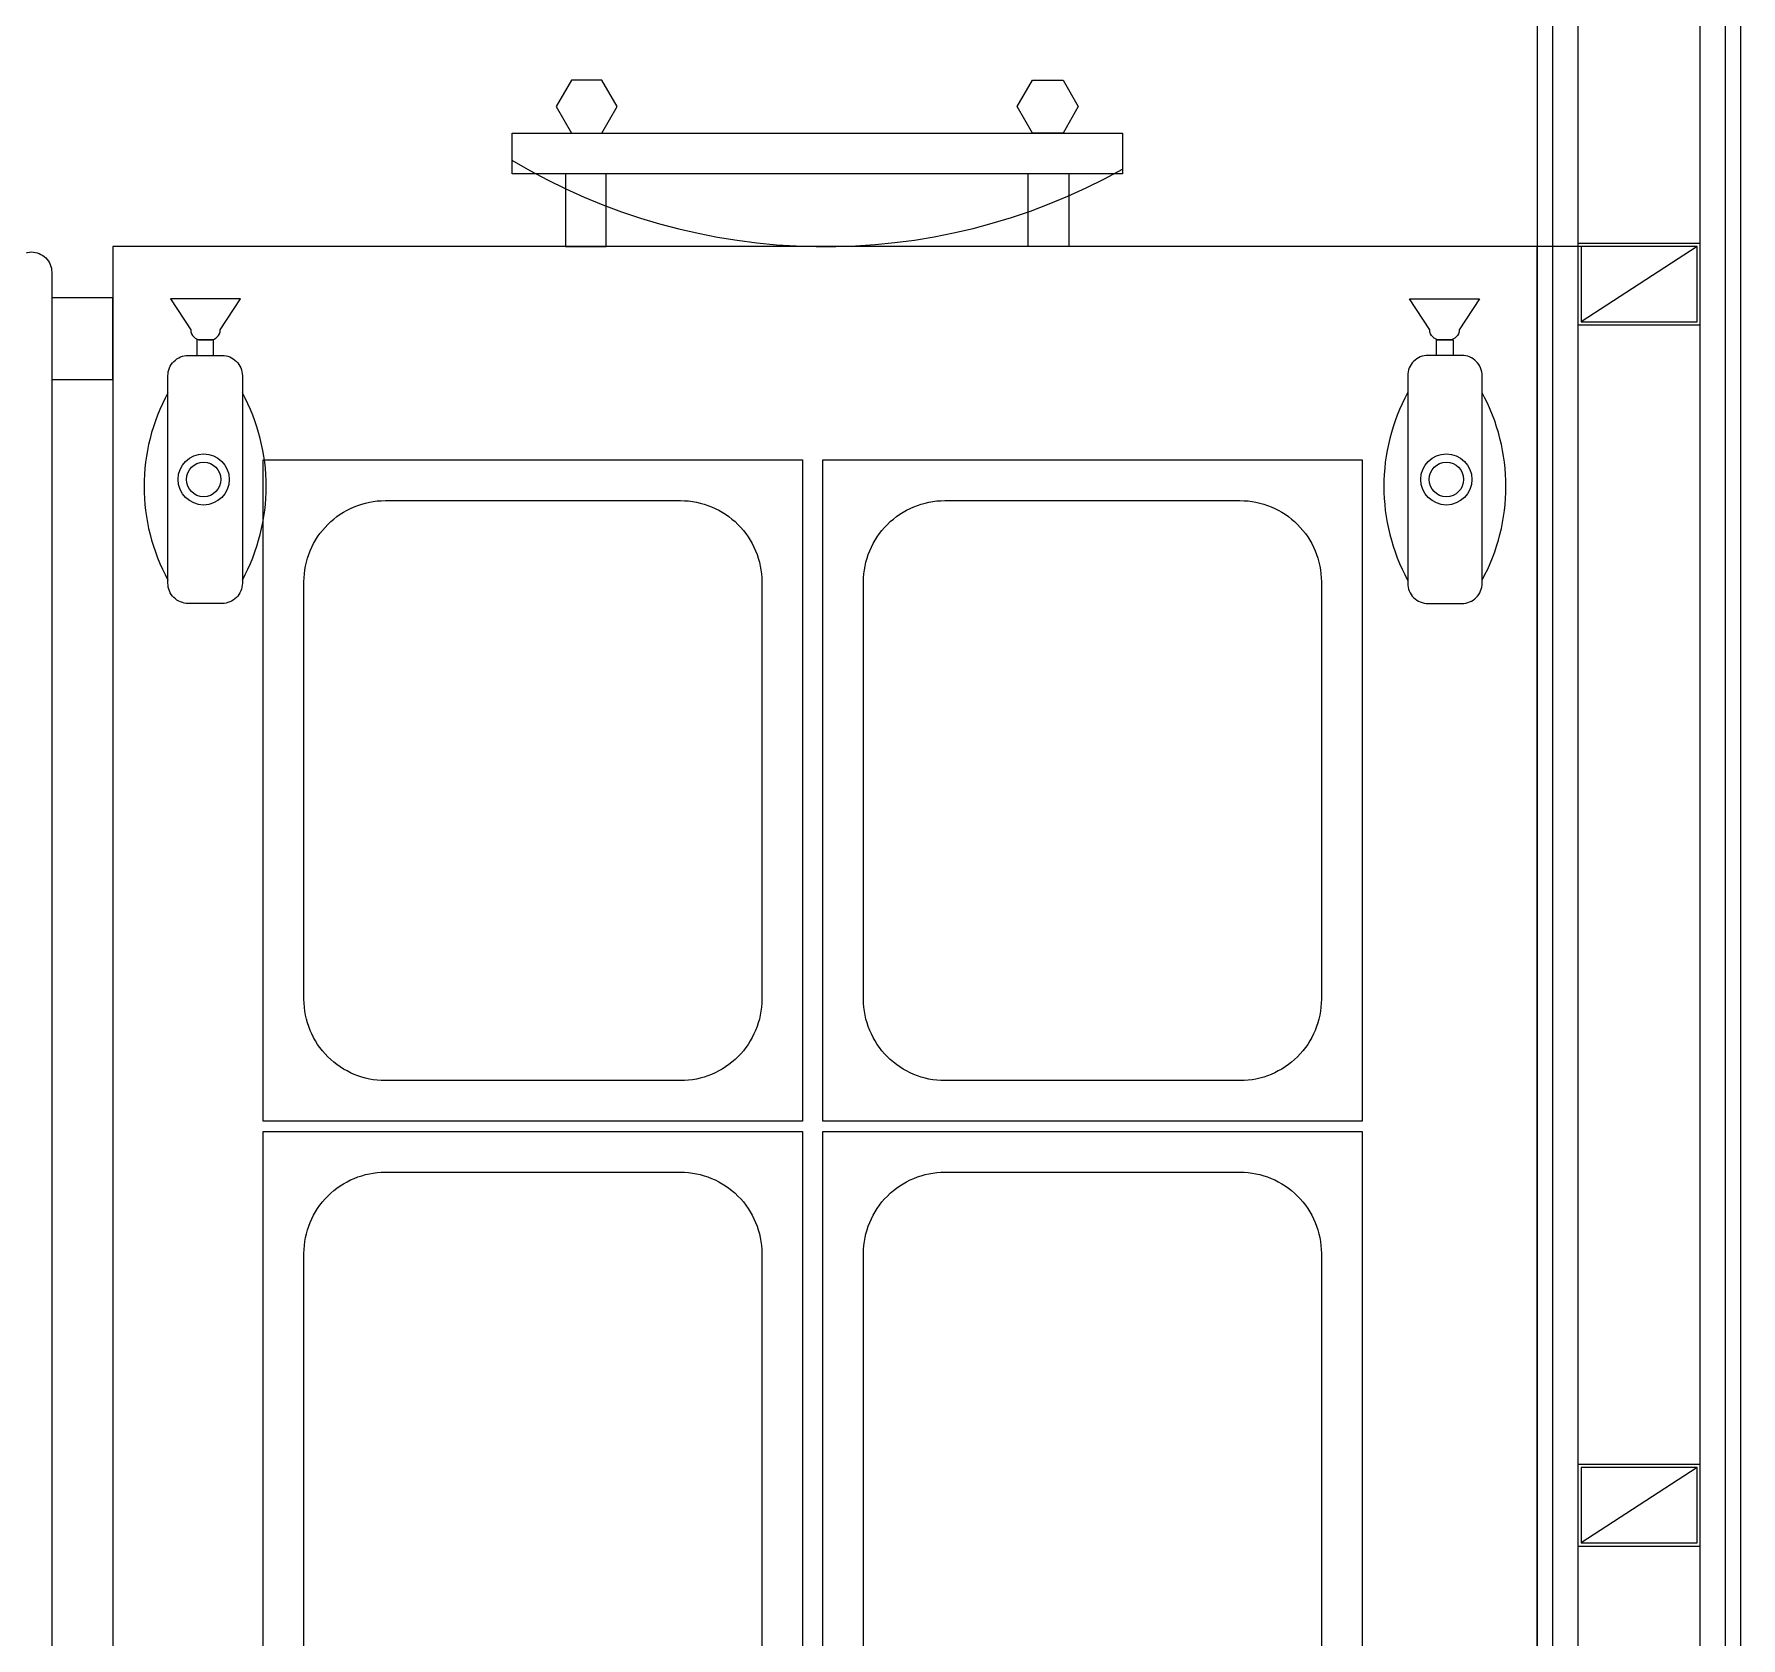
# Model space of a CAD drawing. Header units: millimetres. Extents: x -29311 to -3405, y 28913 to 42880.
# Drawn here: x -8411.5 to -8327.6, y 39607.4 to 39686.2 of the extents above; entities that cross this region are included whole.
import ezdxf

# ---------------------------------------------------------------- set-up
doc = ezdxf.new("R2010")
doc.units = ezdxf.units.MM
for name, color, linetype in [('A-DUVAR-ALCIPAN', 9, 'Continuous'), ('A-DUVAR-ALCIPAN-CELIK', 144, 'Continuous'), ('A-SIVA-ALCIPAN', 247, 'Continuous')]:
    doc.layers.add(name, color=color, linetype=linetype)
doc.layers.add('OC-Mutfak Ekipman', color=157, linetype='Continuous', lineweight=0)
doc.layers.add('TES_SU', color=150, linetype='Continuous', lineweight=25)

# ---------------------------------------------------------------- blocks, each defined once
blk = doc.blocks.new('40 60')
at = {"layer": 'A-DUVAR-ALCIPAN-CELIK'}
for points in [[(82132.16, 6001.655), (82132.16, 6007.655), (82128.16, 6007.655), (82128.16, 6001.655)], [(82132.01, 6001.805), (82132.01, 6007.505), (82128.31, 6007.505), (82128.31, 6001.805)]]:
    blk.add_lwpolyline(points, close=True, dxfattribs=at)
blk.add_lwpolyline([(82128.31, 6007.505), (82132.01, 6001.805)], dxfattribs=at)
blk = doc.blocks.new('salatabar-150')
at = {"layer": 'OC-Mutfak Ekipman'}
for points in [[(-17512.013, 32165.529), (-17511.263, 32166.828), (-17512.013, 32168.127), (-17513.513, 32168.127), (-17514.263, 32166.828), (-17513.513, 32165.529)], [(-17490.857, 32165.529), (-17491.607, 32166.828), (-17490.857, 32168.127), (-17489.357, 32168.127), (-17488.607, 32166.828), (-17489.357, 32165.529)], [(-17516.435, 32163.529), (-17516.435, 32165.529), (-17486.435, 32165.529), (-17486.435, 32163.529)], [(-17466.053, 32009.948), (-17466.053, 32159.948), (-17536.053, 32159.948), (-17536.053, 32009.948)], [(-17531.924, 32154.602), (-17531.107, 32154.602), (-17531.107, 32155.362), (-17531.924, 32155.362)], [(-17470.181, 32154.602), (-17470.999, 32154.602), (-17470.999, 32155.362), (-17470.181, 32155.362)], [(-17528.659, 32116.969), (-17528.659, 32149.469), (-17502.159, 32149.469), (-17502.159, 32116.969)], [(-17501.159, 32116.969), (-17501.159, 32149.469), (-17474.659, 32149.469), (-17474.659, 32116.969)], [(-17528.659, 32083.969), (-17528.659, 32116.469), (-17502.159, 32116.469), (-17502.159, 32083.969)], [(-17501.159, 32083.969), (-17501.159, 32116.469), (-17474.659, 32116.469), (-17474.659, 32083.969)]]:
    blk.add_lwpolyline(points, close=True, dxfattribs=at)
for points in [[(-17513.801, 32163.529), (-17513.801, 32159.948), (-17511.801, 32159.948), (-17511.801, 32163.529)], [(-17489.069, 32163.529), (-17489.069, 32159.948), (-17491.069, 32159.948), (-17491.069, 32163.529)], [(-17539.053, 32153.424), (-17536.053, 32153.424), (-17536.053, 32157.424), (-17539.053, 32157.424)]]:
    blk.add_lwpolyline(points, dxfattribs=at)
for points in [[(-17540.053, 32009.686), (-17540.053, 32009.686, -0.414214), (-17541.053, 32010.686), (-17541.053, 32158.686, -0.414214), (-17540.053, 32159.686), (-17540.053, 32159.686, -0.414214), (-17539.053, 32158.686), (-17539.053, 32010.686, -0.414214)], [(-17531.722, 32155.362), (-17531.271, 32155.362, 0.414214), (-17530.771, 32155.862), (-17529.771, 32157.375), (-17533.222, 32157.375), (-17532.222, 32155.862, 0.414214)], [(-17470.383, 32155.362), (-17470.834, 32155.362, -0.414214), (-17471.334, 32155.862), (-17472.334, 32157.375), (-17468.883, 32157.375), (-17469.883, 32155.862, -0.414214)], [(-17532.345, 32154.602), (-17530.686, 32154.602, -0.414214), (-17529.686, 32153.602), (-17529.686, 32143.413, -0.414214), (-17530.686, 32142.413), (-17532.345, 32142.413, -0.414214), (-17533.345, 32143.413), (-17533.345, 32153.602, -0.414214)], [(-17469.76, 32154.602), (-17471.419, 32154.602, 0.414214), (-17472.419, 32153.602), (-17472.419, 32143.413, 0.414214), (-17471.419, 32142.413), (-17469.76, 32142.413, 0.414214), (-17468.76, 32143.413), (-17468.76, 32153.602, 0.414214)], [(-17526.659, 32122.969), (-17526.659, 32143.469, -0.414214), (-17522.659, 32147.469), (-17508.159, 32147.469, -0.414214), (-17504.159, 32143.469), (-17504.159, 32122.969, -0.414214), (-17508.159, 32118.969), (-17522.659, 32118.969, -0.414214)], [(-17499.159, 32122.969), (-17499.159, 32143.469, -0.414214), (-17495.159, 32147.469), (-17480.659, 32147.469, -0.414214), (-17476.659, 32143.469), (-17476.659, 32122.969, -0.414214), (-17480.659, 32118.969), (-17495.159, 32118.969, -0.414214)], [(-17526.659, 32089.969), (-17526.659, 32110.469, -0.414214), (-17522.659, 32114.469), (-17508.159, 32114.469, -0.414214), (-17504.159, 32110.469), (-17504.159, 32089.969, -0.414214), (-17508.159, 32085.969), (-17522.659, 32085.969, -0.414214)], [(-17499.159, 32089.969), (-17499.159, 32110.469, -0.414214), (-17495.159, 32114.469), (-17480.659, 32114.469, -0.414214), (-17476.659, 32110.469), (-17476.659, 32089.969, -0.414214), (-17480.659, 32085.969), (-17495.159, 32085.969, -0.414214)]]:
    blk.add_lwpolyline(points, format="xyb", close=True, dxfattribs=at)
for centre, radius in [((-17531.588, 32148.508), 1.256), ((-17531.588, 32148.508), 0.848), ((-17470.517, 32148.508), 1.256), ((-17470.517, 32148.508), 0.848)]:
    blk.add_circle(centre, radius, dxfattribs=at)
for centre, radius, start, end in [((-17501.053, 32189.948), 30, 239.15259, 299.15977), ((-17524.88, 32148.164), 9.635, 151.46328, 208.53672), ((-17538.15, 32148.164), 9.635, 331.46328, 28.53672), ((-17463.955, 32148.164), 9.635, 151.46328, 208.53672), ((-17477.225, 32148.164), 9.635, 331.46328, 28.53672)]:
    blk.add_arc(centre, radius, start, end, dxfattribs=at)

msp = doc.modelspace()

# ---------------------------------------------------------------- linework, layer by layer
at = {"layer": 'A-DUVAR-ALCIPAN'}
for p, q in [((-8336.871, 39730.868), (-8336.891, 39314.669)), ((-8335.621, 39730.868), (-8335.641, 39314.674)), ((-8329.616, 39314.713), (-8329.616, 39730.868)), ((-8328.366, 39314.717), (-8328.366, 39730.868))]:
    msp.add_line(p, q, dxfattribs=at)
at = {"layer": 'A-SIVA-ALCIPAN'}
for p, q in [((-8337.621, 39730.868), (-8337.641, 39316.167)), ((-8327.616, 39314.72), (-8327.616, 39730.868))]:
    msp.add_line(p, q, dxfattribs=at)
at = {"layer": 'TES_SU'}
msp.add_line((-8335.471, 39675.719), (-8347.863, 39675.719), dxfattribs=at)

# ---------------------------------------------------------------- block references
at = {"layer": 'A-DUVAR-ALCIPAN-CELIK', "rotation": 270}
for p in [(-14337.276, 121804.029), (-14337.276, 121744.029)]:
    msp.add_blockref('40 60', p, dxfattribs=at)
at = {"layer": 'TES_SU'}
msp.add_blockref('salatabar-150', (9128.429, 7515.77), dxfattribs=at)

doc.saveas('drawing.dxf')
